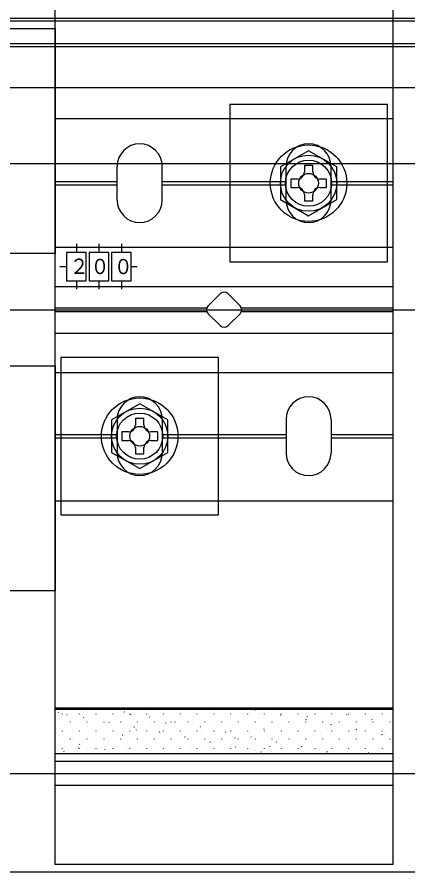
# Model space of a CAD drawing. Units: millimetres, scale not verified. Extents: x -875 to 875, y -1300 to 1294.
# Drawn here: x 448.2 to 517.6, y 722.9 to 874.9 of the extents above; entities that cross this region are included whole.
import ezdxf
from ezdxf.enums import TextEntityAlignment as Align

# ---------------------------------------------------------------- set-up
doc = ezdxf.new("R2010")
doc.units = ezdxf.units.MM
doc.header["$LTSCALE"] = 8
for name, color, linetype in [('0-3_YKK_12', 2, 'Continuous'), ('0-4_YKK_13', 4, 'Continuous'), ('0-7_YSS_K', 3, 'Continuous')]:
    doc.layers.add(name, color=color, linetype=linetype)
doc.styles.add('ＭＳ ゴシック', font='')
doc.styles.get('ＭＳ ゴシック').set_extended_font_data('MS Gothic')

msp = doc.modelspace()

# ---------------------------------------------------------------- linework, layer by layer
at = {"layer": '0-3_YKK_12'}
for p, q in [((-232.5, 862.353), (704.5, 862.353)), ((-219, 848.853), (704.5, 848.853)), ((224.848, 722.853), (826.228, 722.853))]:
    msp.add_line(p, q, dxfattribs=at)
at = {"layer": '0-4_YKK_13'}
for p, q in [((700, 874.153), (410, 874.153)), ((700, 870.153), (410, 870.153)), ((455, 856.853), (515, 856.853)), ((500.75, 848.503), (499.25, 848.503)), ((499.25, 848.503), (499.25, 847.353)), ((500.75, 847.353), (500.75, 848.503)), ((466, 842.353), (466, 848.353)), ((474, 842.353), (474, 848.353)), ((496, 842.353), (496, 848.353)), ((504, 842.353), (504, 848.353)), ((455, 845.653), (466, 845.653)), ((474, 845.653), (496, 845.653)), ((498, 846.103), (496.85, 846.103)), ((503.15, 846.103), (502, 846.103)), ((503.15, 846.103), (503.15, 844.603)), ((504, 845.653), (515, 845.653)), ((455, 845.053), (466, 845.053)), ((474, 845.053), (496, 845.053)), ((502, 844.603), (503.15, 844.603)), ((504, 845.053), (515, 845.053)), ((499.25, 843.353), (499.25, 842.203)), ((500.75, 842.203), (500.75, 843.353)), ((499.25, 842.203), (500.75, 842.203)), ((455, 834.003), (515, 834.003)), ((458.75, 834.563), (458.75, 833.003)), ((462.75, 834.563), (462.75, 833.003)), ((466.75, 834.563), (466.75, 833.003)), ((457, 830.503), (455.829, 830.503)), ((469.535, 830.503), (468.5, 830.503)), ((458.75, 828.003), (458.75, 826.528)), ((462.75, 828.003), (462.75, 826.528)), ((466.75, 828.003), (466.75, 826.528)), ((455, 827.003), (515, 827.003)), ((482.172, 823.56), (484.293, 825.682)), ((485.707, 825.682), (487.828, 823.56)), ((481.925, 823.153), (455, 823.153)), ((515, 823.153), (488.075, 823.153)), ((455, 822.553), (481.925, 822.553)), ((484.293, 820.025), (482.172, 822.146)), ((487.828, 822.146), (485.707, 820.025)), ((488.075, 822.553), (515, 822.553)), ((455, 818.703), (515, 818.703)), ((455, 811.703), (515, 811.703)), ((466, 803.353), (466, 797.353)), ((470.75, 803.503), (469.25, 803.503)), ((469.25, 803.503), (469.25, 802.353)), ((470.75, 802.353), (470.75, 803.503)), ((474, 803.353), (474, 797.353)), ((496, 803.353), (496, 797.353)), ((504, 803.353), (504, 797.353)), ((455, 800.653), (466, 800.653)), ((455, 800.053), (466, 800.053)), ((468, 801.103), (466.85, 801.103)), ((473.15, 801.103), (472, 801.103)), ((473.15, 801.103), (473.15, 799.603)), ((474, 800.653), (496, 800.653)), ((474, 800.053), (496, 800.053)), ((504, 800.653), (515, 800.653)), ((504, 800.053), (515, 800.053)), ((469.25, 798.353), (469.25, 797.203)), ((470.75, 797.203), (470.75, 798.353)), ((472, 799.603), (473.15, 799.603)), ((469.25, 797.203), (470.75, 797.203)), ((455, 788.853), (515, 788.853)), ((455, 743.835), (455, 752.056)), ((455, 752.056), (515, 752.056)), ((455, 751.808), (515, 751.808)), ((455.575, 751.203), (455.52, 751.286)), ((459.712, 751.4), (459.708, 751.41)), ((467.305, 751.239), (467.25, 751.322)), ((471.048, 751.477), (471.045, 751.487)), ((482.385, 751.554), (482.382, 751.563)), ((490.56, 751.619), (490.505, 751.702)), ((493.722, 751.63), (493.718, 751.64)), ((502.29, 751.655), (502.234, 751.738)), ((505.058, 751.707), (505.055, 751.717)), ((513.766, 751.185), (513.763, 751.194)), ((456.299, 750.911), (456.299, 750.961)), ((457.083, 750.802), (457.079, 750.811)), ((459.289, 750.911), (459.289, 750.961)), ((460.079, 750.318), (460.023, 750.402)), ((462.279, 750.911), (462.279, 750.961)), ((465.269, 750.911), (465.269, 750.961)), ((465.807, 750.232), (465.804, 750.242)), ((468.259, 750.911), (468.259, 750.961)), ((468.419, 750.878), (468.416, 750.888)), ((471.249, 750.911), (471.249, 750.961)), ((471.808, 750.354), (471.753, 750.438)), ((474.239, 750.911), (474.239, 750.961)), ((477.144, 750.309), (477.141, 750.318)), ((477.229, 750.911), (477.229, 750.961)), ((479.756, 750.955), (479.753, 750.964)), ((480.219, 750.911), (480.219, 750.961)), ((483.209, 750.911), (483.209, 750.961)), ((486.199, 750.911), (486.199, 750.961)), ((488.481, 750.386), (488.477, 750.395)), ((489.189, 750.911), (489.189, 750.961)), ((491.093, 751.032), (491.089, 751.041)), ((492.179, 750.911), (492.179, 750.961)), ((495.063, 750.735), (495.008, 750.818)), ((495.169, 750.911), (495.169, 750.961)), ((498.159, 750.911), (498.159, 750.961)), ((499.566, 749.85), (499.511, 749.934)), ((499.817, 750.462), (499.814, 750.472)), ((501.149, 750.911), (501.149, 750.961)), ((502.429, 751.108), (502.426, 751.118)), ((504.139, 750.911), (504.139, 750.961)), ((506.793, 750.771), (506.738, 750.854)), ((507.129, 750.911), (507.129, 750.961)), ((510.119, 750.911), (510.119, 750.961)), ((511.154, 750.539), (511.151, 750.548)), ((511.296, 749.886), (511.241, 749.97)), ((513.109, 750.911), (513.109, 750.961)), ((457.674, 749.486), (457.674, 749.536)), ((460.664, 749.486), (460.664, 749.536)), ((460.683, 748.657), (460.68, 748.667)), ((463.312, 749.256), (463.309, 749.266)), ((463.654, 749.486), (463.654, 749.536)), ((464.582, 749.434), (464.527, 749.517)), ((466.644, 749.486), (466.644, 749.536)), ((469.085, 748.549), (469.03, 748.633)), ((469.407, 748.088), (469.404, 748.097)), ((469.634, 749.486), (469.634, 749.536)), ((472.02, 748.734), (472.016, 748.743)), ((472.624, 749.486), (472.624, 749.536)), ((474.649, 749.333), (474.645, 749.342)), ((475.614, 749.486), (475.614, 749.536)), ((476.311, 749.47), (476.256, 749.553)), ((478.604, 749.486), (478.604, 749.536)), ((480.744, 748.165), (480.741, 748.174)), ((480.815, 748.585), (480.759, 748.669)), ((481.594, 749.486), (481.594, 749.536)), ((483.356, 748.811), (483.353, 748.82)), ((484.584, 749.486), (484.584, 749.536)), ((485.985, 749.41), (485.982, 749.419)), ((487.574, 749.486), (487.574, 749.536)), ((490.564, 749.486), (490.564, 749.536)), ((492.081, 748.241), (492.077, 748.251)), ((493.554, 749.486), (493.554, 749.536)), ((494.693, 748.887), (494.69, 748.897)), ((496.544, 749.486), (496.544, 749.536)), ((497.322, 749.486), (497.319, 749.496)), ((499.534, 749.486), (499.534, 749.536)), ((502.524, 749.486), (502.524, 749.536)), ((503.417, 748.318), (503.414, 748.327)), ((504.07, 748.966), (504.014, 749.049)), ((505.514, 749.486), (505.514, 749.536)), ((506.03, 748.964), (506.026, 748.973)), ((508.504, 749.486), (508.504, 749.536)), ((508.573, 748.081), (508.518, 748.165)), ((508.659, 749.563), (508.655, 749.572)), ((511.494, 749.486), (511.494, 749.536)), ((514.484, 749.486), (514.484, 749.536)), ((514.754, 748.395), (514.751, 748.404)), ((455.575, 747.035), (455.572, 747.045)), ((456.299, 747.871), (456.299, 747.921)), ((458.071, 748.011), (458.067, 748.021)), ((459.289, 747.871), (459.289, 747.921)), ((462.279, 747.871), (462.279, 747.921)), ((465.269, 747.871), (465.269, 747.921)), ((466.912, 747.112), (466.909, 747.121)), ((468.259, 747.871), (468.259, 747.921)), ((471.249, 747.871), (471.249, 747.921)), ((473.588, 747.665), (473.533, 747.748)), ((474.239, 747.871), (474.239, 747.921)), ((475.62, 746.59), (475.617, 746.599)), ((477.229, 747.871), (477.229, 747.921)), ((478.091, 746.78), (478.036, 746.864)), ((478.249, 747.189), (478.245, 747.198)), ((480.219, 747.871), (480.219, 747.921)), ((483.209, 747.871), (483.209, 747.921)), ((485.318, 747.701), (485.263, 747.784)), ((486.199, 747.871), (486.199, 747.921)), ((486.957, 746.666), (486.953, 746.676)), ((489.189, 747.871), (489.189, 747.921)), ((489.585, 747.265), (489.582, 747.275)), ((489.821, 746.816), (489.766, 746.9)), ((492.179, 747.871), (492.179, 747.921)), ((495.169, 747.871), (495.169, 747.921)), ((498.159, 747.871), (498.159, 747.921)), ((498.293, 746.743), (498.29, 746.753)), ((500.922, 747.342), (500.919, 747.351)), ((501.149, 747.871), (501.149, 747.921)), ((504.139, 747.871), (504.139, 747.921)), ((507.129, 747.871), (507.129, 747.921)), ((509.63, 746.82), (509.627, 746.829)), ((510.119, 747.871), (510.119, 747.921)), ((512.259, 747.419), (512.255, 747.428)), ((513.076, 747.197), (513.021, 747.28)), ((513.109, 747.871), (513.109, 747.921)), ((457.674, 746.446), (457.674, 746.496)), ((459.34, 745.516), (459.284, 745.599)), ((460.664, 746.446), (460.664, 746.496)), ((461.671, 745.867), (461.668, 745.877)), ((463.654, 746.446), (463.654, 746.496)), ((464.283, 746.513), (464.28, 746.523)), ((466.644, 746.446), (466.644, 746.496)), ((469.634, 746.446), (469.634, 746.496)), ((472.624, 746.446), (472.624, 746.496)), ((473.008, 745.944), (473.004, 745.953)), ((475.614, 746.446), (475.614, 746.496)), ((478.604, 746.446), (478.604, 746.496)), ((481.594, 746.446), (481.594, 746.496)), ((481.849, 745.045), (481.846, 745.054)), ((482.595, 745.896), (482.539, 745.979)), ((484.344, 746.02), (484.341, 746.03)), ((484.584, 746.446), (484.584, 746.496)), ((487.098, 745.012), (487.043, 745.095)), ((487.574, 746.446), (487.574, 746.496)), ((490.564, 746.446), (490.564, 746.496)), ((493.186, 745.121), (493.182, 745.131)), ((493.554, 746.446), (493.554, 746.496)), ((494.324, 745.932), (494.269, 746.015)), ((495.681, 746.097), (495.678, 746.107)), ((496.544, 746.446), (496.544, 746.496)), ((498.827, 745.048), (498.772, 745.131)), ((499.534, 746.446), (499.534, 746.496)), ((502.524, 746.446), (502.524, 746.496)), ((504.522, 745.198), (504.519, 745.207)), ((505.514, 746.446), (505.514, 746.496)), ((507.018, 746.174), (507.014, 746.183)), ((508.504, 746.446), (508.504, 746.496)), ((511.494, 746.446), (511.494, 746.496)), ((514.484, 746.446), (514.484, 746.496)), ((456.299, 744.831), (456.299, 744.881)), ((456.547, 744.292), (456.543, 744.302)), ((459.176, 744.891), (459.172, 744.901)), ((459.289, 744.831), (459.289, 744.881)), ((462.279, 744.831), (462.279, 744.881)), ((463.843, 744.631), (463.788, 744.714)), ((465.269, 744.831), (465.269, 744.881)), ((467.883, 744.369), (467.88, 744.378)), ((468.259, 744.831), (468.259, 744.881)), ((470.512, 744.968), (470.509, 744.977)), ((471.249, 744.831), (471.249, 744.881)), ((474.239, 744.831), (474.239, 744.881)), ((477.229, 744.831), (477.229, 744.881)), ((479.22, 744.446), (479.217, 744.455)), ((480.219, 744.831), (480.219, 744.881)), ((483.209, 744.831), (483.209, 744.881)), ((486.199, 744.831), (486.199, 744.881)), ((487.945, 743.876), (487.941, 743.886)), ((489.189, 744.831), (489.189, 744.881)), ((490.557, 744.522), (490.553, 744.532)), ((491.601, 744.127), (491.546, 744.211)), ((492.179, 744.831), (492.179, 744.881)), ((495.169, 744.831), (495.169, 744.881)), ((498.159, 744.831), (498.159, 744.881)), ((499.281, 743.953), (499.278, 743.962)), ((501.149, 744.831), (501.149, 744.881)), ((501.893, 744.599), (501.89, 744.608)), ((503.331, 744.163), (503.275, 744.246)), ((504.139, 744.831), (504.139, 744.881)), ((507.129, 744.831), (507.129, 744.881)), ((510.119, 744.831), (510.119, 744.881)), ((510.618, 744.03), (510.615, 744.039)), ((513.109, 744.831), (513.109, 744.881)), ((513.23, 744.676), (513.227, 744.685)), ((455, 742.53), (515, 742.53)), ((455, 738.253), (515, 738.253))]:
    msp.add_line(p, q, dxfattribs=at)
for points in [[(515, 921.553), (515, 724.153), (455, 724.153), (455, 921.553)], [(700, 870.153), (700, 874.153), (699.5, 874.653), (410.5, 874.653), (410, 874.153), (410, 870.153), (410.5, 869.653), (699.5, 869.653)], [(455, 872.853), (455, 832.853), (415, 832.853), (415, 872.853)], [(486, 859.353), (486, 831.353), (514, 831.353), (514, 859.353)], [(505, 848.24), (500, 851.127), (495, 848.24), (495, 842.466), (500, 839.58), (505, 842.466)], [(457, 828.003), (460.5, 828.003), (460.5, 833.003), (457, 833.003)], [(461, 828.003), (464.5, 828.003), (464.5, 833.003), (461, 833.003)], [(465, 828.003), (468.5, 828.003), (468.5, 833.003), (465, 833.003)], [(456, 814.353), (456, 786.353), (484, 786.353), (484, 814.353)], [(455, 812.853), (455, 772.853), (415, 772.853), (415, 812.853)], [(475, 803.24), (470, 806.127), (465, 803.24), (465, 797.466), (470, 794.58), (475, 797.466)]]:
    msp.add_lwpolyline(points, close=True, dxfattribs=at)
for points in [[(496.85, 846.103), (496.85, 844.603), (498, 844.603)], [(466.85, 801.103), (466.85, 799.603), (468, 799.603)], [(515, 752.056), (515, 743.835), (455, 743.835)]]:
    msp.add_lwpolyline(points, dxfattribs=at)
for centre, radius in [((500, 845.353), 6.8), ((500, 845.353), 5), ((500, 845.353), 4.1), ((500, 845.353), 1.75), ((470, 800.353), 6.8), ((470, 800.353), 5), ((470, 800.353), 4.1), ((470, 800.353), 1.75)]:
    msp.add_circle(centre, radius, dxfattribs=at)
for centre, radius, start, end in [((470, 848.353), 4, 0, 180), ((500, 848.353), 4, 0, 180), ((498, 847.353), 1.25, 270, 0), ((502, 847.353), 1.25, 180, 270), ((498, 843.353), 1.25, 0, 90), ((502, 843.353), 1.25, 90, 180), ((470, 842.353), 4, 180, 0), ((500, 842.353), 4, 180, 0), ((485, 824.975), 1, 45, 135), ((482.879, 822.853), 1, 135, 225), ((487.121, 822.853), 1, 315, 45), ((485, 820.732), 1, 225, 315), ((470, 803.353), 4, 0, 180), ((500, 803.353), 4, 0, 180), ((468, 802.353), 1.25, 270, 0), ((472, 802.353), 1.25, 180, 270), ((468, 798.353), 1.25, 0, 90), ((472, 798.353), 1.25, 90, 180), ((470, 797.353), 4, 180, 0), ((500, 797.353), 4, 180, 0)]:
    msp.add_arc(centre, radius, start, end, dxfattribs=at)
at = {"layer": '0-7_YSS_K'}
for p, q in [((-195, 822.853), (829.228, 822.853)), ((-112.5, 740.353), (826.228, 740.353))]:
    msp.add_line(p, q, dxfattribs=at)

# ---------------------------------------------------------------- texts
at = {"layer": '0-4_YKK_13', "style": 'ＭＳ ゴシック', "width": 0.9}
for s, p in [('２', (457.594, 828.421)), ('０', (461.283, 828.382)), ('０', (465.42, 828.363))]:
    msp.add_text(s, height=2.711, dxfattribs=at).set_placement(p, align=Align.BOTTOM_LEFT)

doc.saveas('drawing.dxf')
